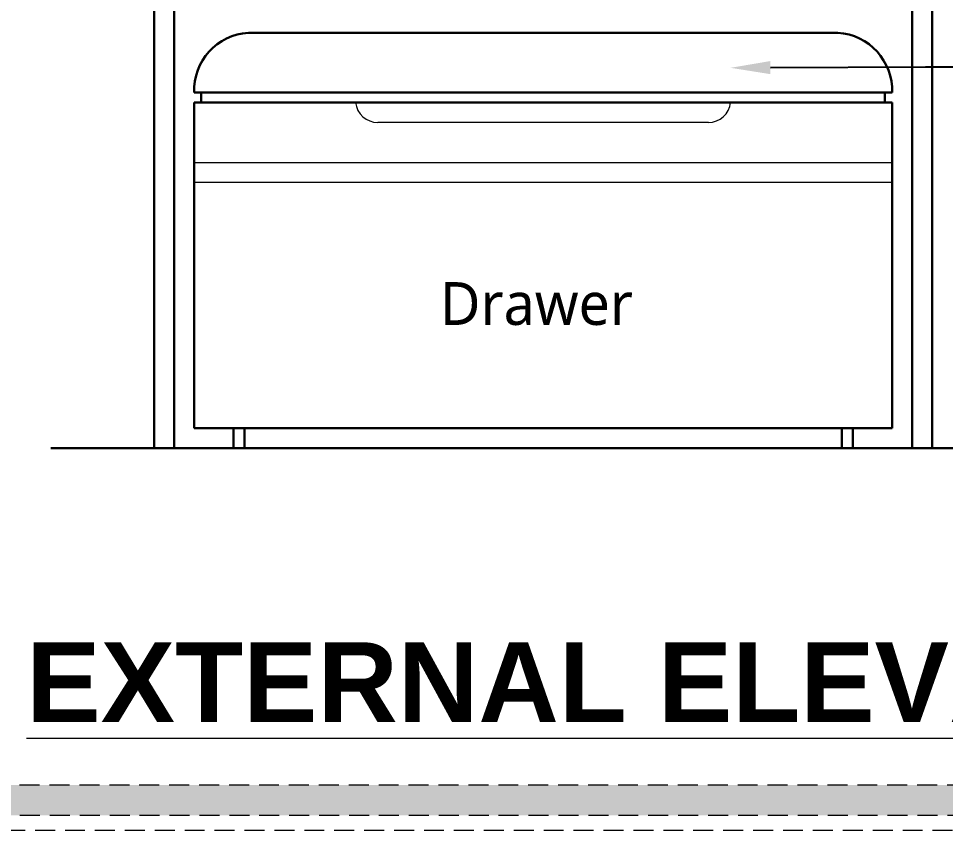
# Model space of a CAD drawing. Header units: millimetres. Extents: x 56222 to 3066687, y -650199 to -121287.
# Drawn here: x 141902.21 to 141948.68, y -185365.76 to -185325.06 of the extents above; entities that cross this region are included whole.
import ezdxf
from ezdxf import colors
from ezdxf.entities.mleader import LeaderData, LeaderLine
from ezdxf.math import Vec2, Vec3

# ---------------------------------------------------------------- set-up
doc = ezdxf.new("R2010")
doc.units = ezdxf.units.MM
doc.header["$MEASUREMENT"] = 0
doc.linetypes.add('DASHEDX2', pattern=[1.5, 1, -0.5])
for name, color, linetype, lineweight in [('DIM.', 250, 'Continuous', 13), ('Dimension', 10, 'DASHEDX2', 20), ('FURNITURE', 32, 'Continuous', 9), ('SECTION ( SLAB PLine )', 104, 'Continuous', 30), ('Text', 7, 'Continuous', 15)]:
    doc.layers.add(name, color=color, linetype=linetype, lineweight=lineweight)
doc.styles.get("Standard").update_dxf_attribs({"font": 'arial.ttf', "height": 6})
doc.styles.add('style4', font='ARIALN.TTF')

msp = doc.modelspace()

# ---------------------------------------------------------------- hatches: boundary and pattern name
at = {"layer": 'Dimension', "true_color": 0xd39e00}
h = msp.add_hatch(color=42, dxfattribs=at)
h.paths.add_polyline_path([(141799.727, -185212.928), (141799.727, -185365.004), (142015.781, -185365.004), (142015.781, -185212.928)])
h.paths.add_polyline_path([(141801.243, -185214.445), (142014.265, -185214.445), (142014.265, -185363.488), (141801.243, -185363.488)], flags=16)

# ---------------------------------------------------------------- linework, layer by layer
at = {"layer": 'Dimension', "color": 42, "true_color": 0xd39e00, "elevation": 0.129}
for points in [[(141798.969, -185212.17), (142016.539, -185212.17), (142016.539, -185365.762), (141798.969, -185365.762)], [(141799.727, -185212.928), (142015.781, -185212.928), (142015.781, -185365.004), (141799.727, -185365.004)], [(141801.243, -185214.445), (142014.265, -185214.445), (142014.265, -185363.488), (141801.243, -185363.488)]]:
    msp.add_lwpolyline(points, close=True, dxfattribs=at)
at = {"layer": 'FURNITURE', "lineweight": 30}
for p, q in [((141943.284, -185325.772, 0.517), (141913.734, -185325.772, 0.517)), ((141946.011, -185328.772, 0.517), (141911.008, -185328.772, 0.517)), ((141911.008, -185345.601, 0.517), (141911.008, -185329.272, 0.517)), ((141946.011, -185329.272, 0.517), (141911.008, -185329.272, 0.517)), ((141946.011, -185345.601, 0.517), (141946.011, -185329.272, 0.517)), ((141911.008, -185345.601, 0.517), (141946.011, -185345.601, 0.517))]:
    msp.add_line(p, q, dxfattribs=at)
at = {"layer": 'FURNITURE', "lineweight": 13}
for p, q in [((141936.796, -185330.272, 0.517), (141920.222, -185330.272, 0.517)), ((141911.008, -185333.272, 0.517), (141946.011, -185333.272, 0.517))]:
    msp.add_line(p, q, dxfattribs=at)
at = {"layer": 'FURNITURE', "lineweight": 30, "elevation": 0.517}
for points in [[(141909.009, -185239.601), (141948.011, -185239.601), (141948.011, -185346.601), (141909.009, -185346.601)], [(141912.984, -185346.601), (141913.537, -185346.601), (141913.537, -185345.601), (141912.984, -185345.601)], [(141944.034, -185346.601), (141943.481, -185346.601), (141943.481, -185345.601), (141944.034, -185345.601)]]:
    msp.add_lwpolyline(points, close=True, dxfattribs=at)
for points in [[(141910.009, -185346.601), (141910.009, -185257.996)], [(141947.01, -185346.601), (141947.011, -185257.996)], [(141910.009, -185346.601), (141910.005, -185318.593)], [(141947.011, -185318.593), (141947.011, -185346.601)], [(141911.008, -185329.272), (141911.369, -185329.272), (141911.369, -185328.772), (141911.008, -185328.772)], [(141946.011, -185329.272), (141945.649, -185329.272), (141945.649, -185328.772), (141946.011, -185328.772)]]:
    msp.add_lwpolyline(points, dxfattribs=at)
at = {"layer": 'FURNITURE', "lineweight": 13, "elevation": 0.517}
msp.add_lwpolyline([(141911.008, -185332.272), (141946.011, -185332.272), (141946.011, -185345.601), (141911.008, -185345.601)], close=True, dxfattribs=at)
at = {"layer": 'FURNITURE', "lineweight": 30}
for centre, start, end in [((141913.922, -185328.682, 0.517), 93.6974, 181.7794), ((141943.096, -185328.682, 0.517), 358.2206, 86.3026)]:
    msp.add_arc(centre, 2.916, start, end, dxfattribs=at)
at = {"layer": 'FURNITURE', "lineweight": 13}
for centre, start, end in [((141920.222, -185329.152, 0.517), 186.1644, 270), ((141936.796, -185329.152, 0.517), 270, 353.8356)]:
    msp.add_arc(centre, 1.12, start, end, dxfattribs=at)
at = {"layer": 'SECTION ( SLAB PLine )', "color": 1}
msp.add_line((141903.835, -185346.601, 0.517), (141952.018, -185346.601, 0.517), dxfattribs=at)

# ---------------------------------------------------------------- texts
at = {"layer": 'DIM.', "color": 1, "insert": (141902.6, -185356.33, 0.383), "char_height": 4, "attachment_point": 1}
msp.add_mtext_dynamic_manual_height_columns('{\\fArial|b1|i0|c0|p34;\\LEXTERNAL ELEVATION}', width=111.55884, gutter_width=1, heights=[6.085], dxfattribs=at)
at = {"layer": 'Text', "ltscale": 20, "insert": (141918.624, -185338.277, 0.517), "char_height": 2.14365, "width": 19.10275, "attachment_point": 1}
msp.add_mtext('\\pxqc;{\\fMalgun Gothic|b0|i0|c0|p34;\\C1;Drawer}', dxfattribs=at)

# ---------------------------------------------------------------- leaders
at = {"layer": 'Text', "color": 1, "lineweight": 0, "ltscale": 20}
ml = msp.add_multileader_mtext('Standard', dxfattribs=at)
ml.set_content('puffy', color=1, style='style4')
ml.set_leader_properties()
ml.build(insert=Vec2(0, 0))
ml.multileader.update_dxf_attribs({"dogleg_length": 2.025, "arrow_head_size": 2})
ctx = ml.context
ctx.base_point, ctx.char_height, ctx.arrow_head_size, ctx.landing_gap_size, ctx.plane_origin = Vec3(141949.71, -185327.481, 0.259), 3, 2, 0.4, Vec3(141882.674, -185327.481, 0.259)
notes = []
notes.append((ctx, [(0, (1, 1, 0), (141947.685, -185327.481, 0.259), (1, 0), 2.025, [(0, [(141937.907, -185327.532, 0.259)], 0, [])])]))
ctx.mtext.insert = Vec3(141950.11, -185325.54, 0.259)
for ctx, leaders in notes:
    for number, flags, end, landing, length, lines in leaders:
        leader = LeaderData()
        leader.index, (leader.has_last_leader_line, leader.has_dogleg_vector, leader.attachment_direction) = number, flags
        leader.last_leader_point, leader.dogleg_vector, leader.dogleg_length = Vec3(end), Vec3(landing), length
        for number, points, colour, breaks in lines:
            line = LeaderLine()
            line.index, line.vertices, line.color, line.breaks = number, Vec3.list(points), colors.encode_raw_color(colour), breaks
            leader.lines.append(line)
        ctx.leaders.append(leader)

doc.saveas('drawing.dxf')
